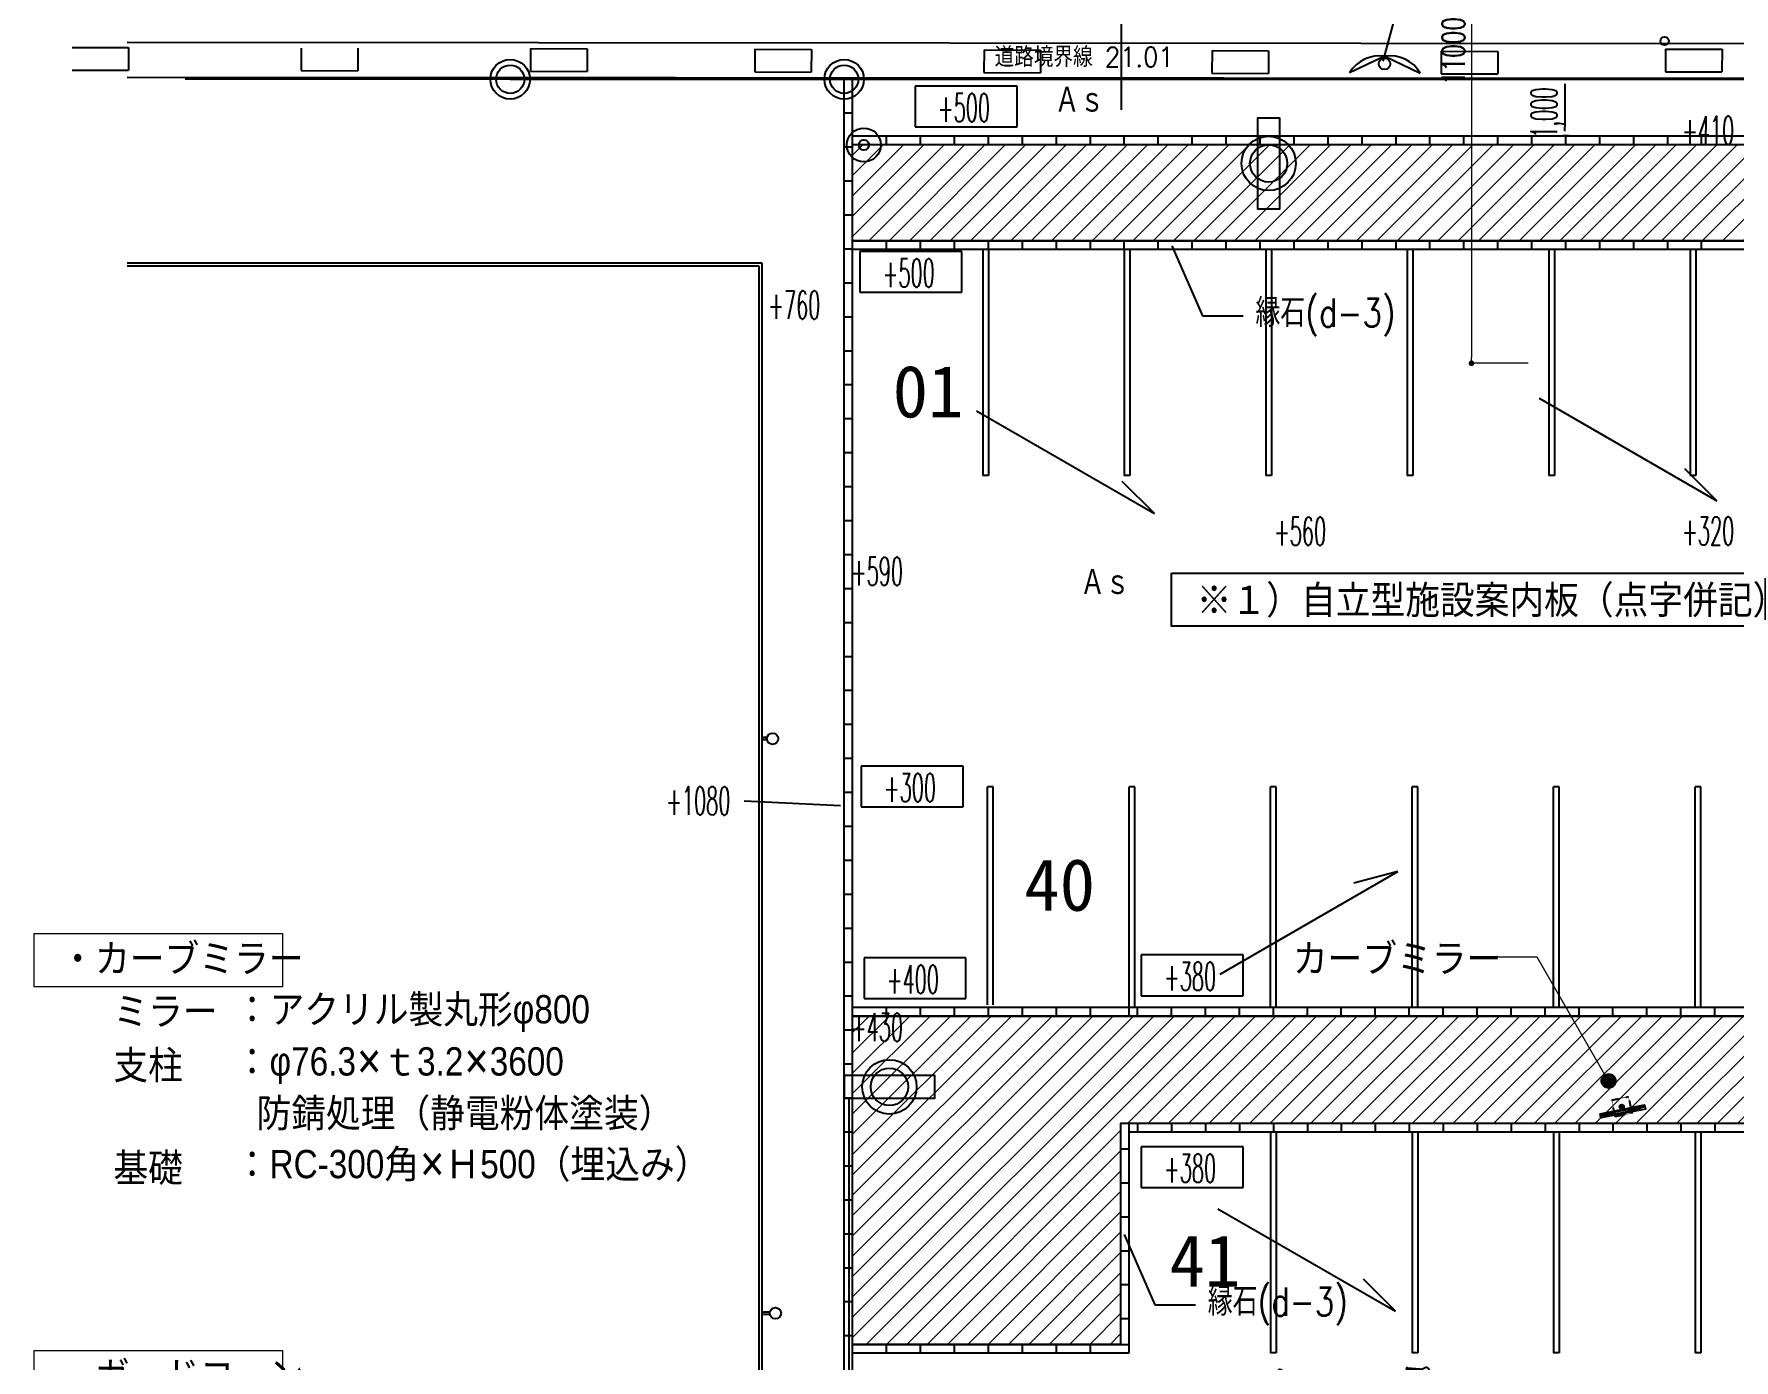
# Model space of a CAD drawing. Header units: millimetres. Extents: x 3721 to 423725, y 3529 to 115772.
# Drawn here: x 6511 to 36546, y 70387 to 93812 of the extents above; entities that cross this region are included whole.
import ezdxf
from ezdxf.enums import TextEntityAlignment as Align

# ---------------------------------------------------------------- set-up
doc = ezdxf.new("R2010")
doc.units = ezdxf.units.MM
doc.header["$LTSCALE"] = 0.2
doc.header["$PDMODE"] = 1
doc.linetypes.add('HIDDEN', pattern=[0.375, 0.25, -0.125])
doc.layers.get('Defpoints').update_dxf_attribs({"color": 40})
for name, color, linetype in [('0-1', 7, 'Continuous'), ('92 設備記述', 3, 'Continuous'), ('A_緑地', 3, 'Continuous'), ('歩行者通路', 1, 'Continuous')]:
    doc.layers.add(name, color=color, linetype=linetype)
doc.layers.add('A_寸法', color=1, linetype='Continuous', lineweight=9, true_color=0xff0000)
doc.layers.add('改修記述', color=1, linetype='Continuous', lineweight=9, true_color=0xff0000)
doc.styles.add('Dim', font='simplex.shx', dxfattribs={"width": 0.7, "bigfont": 'extfont2.shx'})
doc.styles.get("Standard").update_dxf_attribs({"font": 'simplex.shx', "width": 0.8, "height": 700, "bigfont": 'extfont2.shx'})
doc.styles.add('Standard-A', font='romans.shx', dxfattribs={"bigfont": 'extfont2.shx'})
doc.styles.add('ゴシック', font='MS Gothic.ttf', dxfattribs={"height": 4})
doc.styles.add('スタイル1', font='MS PGothic.ttf')
doc.dimstyles.new('1-200', dxfattribs={"dimscale": 200, "dimtxt": 3, "dimasz": 1, "dimexe": 1, "dimexo": 1, "dimgap": 1, "dimtad": 1, "dimdec": 0, "dimtxsty": 'Dim', "dimblk": 'DOT', "dimcen": 2.5, "dimadec": 0, "dimazin": 0, "dimtfac": 1, "dimtdec": 0, "dimtix": 1, "dimtmove": 2, "dimatfit": 3, "dimldrblk": '引出線', "dimfxl": 1, "dimlwd": -1, "dimlwe": -1, "dimarcsym": 0})

# ---------------------------------------------------------------- blocks, each defined once
blk = doc.blocks.new('_Dot')
at = {"color": 0, "linetype": 'ByBlock', "lineweight": -2}
blk.add_line((-0.5, 0), (-1, 0), dxfattribs=at)
at = {"color": 0, "linetype": 'ByBlock', "const_width": 0.5}
blk.add_lwpolyline([(-0.25, 0, 1), (0.25, 0, 1)], format="xyb", close=True, dxfattribs=at)
blk = doc.blocks.new('*D6')
at = {"layer": 'A_寸法', "color": 0, "transparency": 16777216}
for p, q in [((32908, 99026), (31908, 99026)), ((31908, 98926), (31908, 88096)), ((32908, 87996), (31908, 87996))]:
    blk.add_line(p, q, dxfattribs=at)
at = {"layer": 'Defpoints', "color": 0, "transparency": 16777216}
for p in [(32908, 99026), (31908, 87996), (32908, 87996)]:
    blk.add_point(p, dxfattribs=at)
at = {"layer": 'A_寸法', "color": 0, "transparency": 16777216, "xscale": 100, "yscale": 100, "zscale": 100}
for p, rotation in [((31908, 99026), 90), ((31908, 87996), 270)]:
    blk.add_blockref('_Dot', p, dxfattribs=dict(at, rotation=rotation))
at = {"layer": 'A_寸法', "color": 0, "transparency": 16777216, "insert": (31588, 93511), "char_height": 400, "attachment_point": 5, "rotation": 90, "style": 'Dim'}
blk.add_mtext('11000', dxfattribs=at)
blk = doc.blocks.new('引出線')
at = {"color": 0, "linetype": 'ByBlock'}
for points in [[(0, 0), (-1.96, -0.4)], [(-1, 0), (0, 0)]]:
    blk.add_lwpolyline(points, dxfattribs=at)
blk = doc.blocks.new('4t-軌跡(CAD素材.com)')
at = {"color": 0, "linetype": 'ByBlock', "lineweight": -2}
for points in [[(-1178, -57, -0.414214), (-1108, -63), (-1084, -91), (-1289, -266), (-1313, -237, -0.414214), (-1307, -167), (-1069, 36)], [(-1072, 73), (-1250, -79, 0.35306), (-1254, -122)], [(-895, 114, 0.229177), (-791, 128, 0.161352), (-738, 183, 0.462693), (-766, 252, 0.123005), (-803, 257, 0.073021), (-842, 249, 0.114055), (-899, 212, 0.06842), (-916, 189)], [(1122, 73), (1300, -79, -0.201982), (1310, -104, -0.201982)], [(-286, -102), (-591, -160, 0.232441), (-613, -174), (-611, -190, 0.326592), (-597, -202), (-263, -142)], [(255, -101), (-286, -102, 0.413178), (-296, -112), (-296, -131, 0.414075), (-286, -141), (313, -143)], [(-771, -411, -0.048483), (-606, -351, -0.035302), (-435, -322), (-324, -311), (24, -303)], [(-580, -443), (-577, -460, -0.009806), (-577, -464), (-566, -555, -0.026658), (-558, -661), (-554, -1311, -0.863499), (-615, -1311)], [(-396, -394), (-387, -460, -0.009806), (-386, -464), (-375, -555, -0.026658), (-367, -661), (-364, -1311, -0.863499), (-425, -1311), (-428, -661, 0.026658), (-436, -555), (-447, -464, 0.009806), (-448, -460), (-457, -394)], [(-167, -401), (-163, -1311, -0.863499), (-224, -1311), (-228, -401)], [(-5, -404), (-5, -1311, 0.916739), (55, -1312), (55, -405)], [(820, -411, 0.048483), (656, -351, 0.072441), (576, -322), (374, -311), (24, -303)], [(217, -401), (213, -1311, 0.863499), (274, -1311), (278, -401)], [(446, -394), (437, -460, 0.009806), (436, -464), (425, -555, 0.026658), (418, -661), (414, -1311, 0.863499), (475, -1311), (478, -661, -0.026658), (486, -555), (497, -464, -0.009806), (498, -460), (507, -394)], [(630, -443), (627, -460, 0.009806), (626, -464), (615, -555, 0.026658), (608, -661), (604, -1311, 0.863499), (665, -1311)]]:
    blk.add_lwpolyline(points, format="xyb", dxfattribs=at)
for points in [[(-839, -425), (-1078, 55, -0.894639), (-1052, 68), (-812, -412, -0.860059)], [(888, -425), (1128, 55, 0.894639), (1101, 68), (861, -412, 0.860059)], [(666, -174, 0.368144), (658, -164), (267, -86, 0.441111), (255, -95), (253, -123, 0.389031), (262, -133), (655, -209, 0.460556), (666, -200)], [(1154, -131), (1149, -168), (1415, -207), (1421, -170, 0.414214), (1378, -114), (1211, -89, 0.414214)], [(1150, -1784, -0.414214), (1155, -1789), (1155, -8485), (-1105, -8485), (-1105, -1789, -0.414214), (-1100, -1784)]]:
    blk.add_lwpolyline(points, format="xyb", close=True, dxfattribs=at)
for points in [[(-1061, 75), (-952, 144)], [(-1043, 51), (-939, 117)], [(-936, 110), (-902, 134), (-795, 187)], [(962, -210), (915, -155), (908, -147), (900, -140), (893, -132), (885, -125), (877, -118), (868, -111), (859, -104), (850, -98), (840, -92), (830, -86), (819, -80), (808, -74), (796, -69), (784, -64), (771, -59), (757, -54), (742, -49), (727, -45), (710, -41), (693, -37), (674, -34), (654, -30), (417, -5), (389, -4), (361, -3), (332, -2), (301, -1), (269, 0), (236, 0), (200, 0), (25, 0), (-25, 0), (-70, 0), (-111, 1), (-150, 0), (-186, 0), (-219, 0), (-251, -1), (-282, -2), (-311, -3), (-339, -4), (-367, -5), (-604, -30), (-624, -34), (-643, -37), (-661, -41), (-677, -45), (-693, -49), (-707, -54), (-721, -59), (-734, -64), (-746, -69), (-758, -74), (-770, -80), (-780, -86), (-790, -92), (-800, -98), (-810, -104), (-818, -111), (-827, -118), (-835, -125), (-843, -132), (-851, -140), (-858, -147), (-865, -155), (-872, -163), (-911, -213)], [(1277, -99), (1119, 36)], [(-925, -252), (-929, -260), (-934, -272), (-939, -284), (-943, -297), (-948, -311), (-953, -326), (-957, -341), (-962, -358), (-966, -375), (-970, -393), (-975, -412), (-979, -432), (-983, -452), (-987, -472), (-990, -491), (-994, -511), (-997, -530), (-1000, -549), (-1003, -568), (-1005, -587), (-1008, -606), (-1010, -625), (-1012, -645), (-1014, -665), (-1016, -685), (-1018, -707), (-1020, -729), (-1021, -752), (-1023, -777), (-1024, -803), (-1026, -830), (-1027, -860), (-1028, -890), (-1030, -923), (-1030, -937)], [(-940, -288), (-924, -292), (-910, -293), (-905, -293)], [(-894, -247), (-842, -194), (-781, -146), (-731, -114), (-709, -100), (-702, -91), (-700, -79), (-701, -63), (-703, -53)], [(-875, -285), (-847, -262), (-839, -255), (-830, -248), (-821, -242), (-813, -235), (-804, -229), (-795, -223), (-786, -217), (-776, -212), (-767, -206), (-756, -200), (-746, -194), (-734, -189), (-722, -183), (-709, -178), (-696, -172), (-681, -167), (-665, -162), (-648, -157), (-631, -152), (-612, -147), (-594, -142), (-575, -137), (-376, -86), (-352, -83), (-328, -81), (-303, -79), (-276, -77), (-247, -75), (-215, -74), (-178, -73), (-137, -72), (-90, -71), (-37, -70), (25, -69)], [(-792, -412), (-794, -409), (-797, -404), (-799, -400), (-801, -396), (-803, -392), (-805, -389), (-806, -386), (-808, -382), (-809, -379), (-810, -376), (-811, -372), (-812, -369), (-814, -366), (-815, -362), (-816, -359), (-817, -355), (-818, -352), (-819, -348), (-820, -344), (-821, -341), (-822, -337), (-822, -334), (-823, -330), (-824, -327), (-824, -324), (-825, -320), (-825, -317), (-826, -313), (-826, -310), (-827, -306), (-827, -302), (-827, -298), (-828, -293), (-828, -286), (-828, -279), (-828, -270), (-827, -259), (-827, -246)], [(-746, -195), (-755, -171), (-761, -152), (-767, -136)], [(361, -3), (361, -27), (25, -26), (-311, -27), (-311, -3)], [(924, -286), (915, -276), (906, -269), (897, -262), (888, -255), (880, -248), (871, -242), (862, -235), (854, -229), (845, -223), (835, -217), (826, -212), (816, -206), (806, -200), (795, -194), (784, -189), (772, -183), (759, -178), (745, -172), (731, -167), (715, -162), (531, -101), (511, -97), (491, -94), (470, -91), (448, -88), (426, -86), (402, -83), (378, -81), (353, -79), (326, -77), (297, -75), (265, -74), (228, -73), (187, -72), (141, -71), (87, -70), (25, -69)], [(944, -247), (892, -194), (831, -146), (780, -114), (758, -100), (752, -91), (750, -79), (751, -63), (753, -53)], [(796, -195), (805, -171), (811, -152), (817, -136)], [(841, -412), (843, -409), (847, -404), (849, -400), (851, -396), (853, -392), (854, -389), (856, -386), (857, -382), (859, -379), (860, -376), (861, -372), (862, -369), (863, -366), (864, -362), (866, -359), (867, -355), (868, -352), (869, -348), (870, -344), (870, -341), (871, -337), (872, -334), (873, -330), (873, -327), (874, -324), (875, -320), (875, -317), (875, -313), (876, -310), (876, -306), (877, -302), (877, -298), (877, -293), (878, -286), (878, -279), (877, -270), (877, -259), (876, -246)], [(942, -412), (945, -397), (947, -384), (950, -374), (952, -366), (953, -359), (955, -353), (956, -348), (957, -344), (958, -340), (960, -337), (961, -333), (962, -330), (963, -327), (965, -324), (966, -321), (967, -319), (968, -316), (969, -314), (971, -312), (972, -310), (973, -308), (974, -306), (975, -304), (976, -302), (978, -301), (979, -299), (980, -297), (982, -296), (983, -294), (985, -292), (987, -290), (990, -288)], [(975, -252), (979, -260), (984, -272), (989, -284), (993, -297), (998, -311), (1003, -326), (1007, -341), (1012, -358), (1016, -375), (1020, -393), (1025, -412), (1029, -432), (1033, -452), (1037, -472), (1040, -491), (1044, -511), (1047, -530), (1050, -549), (1053, -568), (1055, -587), (1058, -606), (1060, -625), (1062, -645), (1064, -665), (1066, -685), (1068, -707), (1070, -729), (1071, -752), (1073, -777), (1074, -803), (1076, -830), (1077, -860), (1078, -890), (1080, -923), (1080, -937)], [(-983, -1230), (-994, -1008), (-991, -860), (-979, -673), (-964, -518), (-958, -478), (-955, -471), (-950, -468), (-937, -468), (-928, -476), (-915, -489), (-911, -497), (-908, -505), (-904, -522), (-903, -575), (-904, -616), (-905, -651), (-907, -711), (-917, -890), (-919, -938)], [(-888, -491), (-894, -476), (-900, -464), (-905, -453), (-909, -443), (-913, -434), (-916, -426), (-920, -419), (-923, -412), (-926, -405), (-929, -398), (-932, -391), (-936, -383), (-941, -374), (-946, -365), (-952, -355), (-959, -344)], [(-902, -937), (-902, -936), (-900, -905), (-899, -875), (-897, -846), (-896, -820), (-895, -795), (-894, -771), (-893, -749), (-892, -727), (-892, -707), (-891, -687), (-890, -668), (-890, -649), (-889, -631), (-888, -613), (-888, -595), (-887, -579), (-887, -563), (-887, -548), (-887, -534), (-887, -521), (-887, -509), (-887, -498), (-888, -488), (-889, -477), (-889, -467), (-890, -458), (-890, -451), (-890, -444), (-890, -436)], [(-851, -469), (-855, -471), (-888, -491)], [(-888, -490), (-863, -528)], [(-811, -414), (-811, -414), (-624, -400), (-530, -364), (-510, -416), (-625, -460), (-638, -430), (-788, -438), (-813, -456), (-822, -466), (-833, -535), (-826, -591), (-844, -601), (-871, -594), (-873, -577), (-846, -442), (-838, -427), (-837, -427)], [(-828, -580), (-813, -601), (-785, -644), (-764, -679), (-749, -708), (-738, -731), (-731, -752), (-726, -771), (-722, -789), (-718, -807), (-715, -826), (-712, -845), (-710, -864), (-708, -883), (-707, -903), (-707, -924), (-706, -1622)], [(24, -319), (-55, -321), (-127, -322), (-190, -323), (-247, -325), (-298, -326), (-343, -328), (-384, -329), (-421, -331), (-455, -333), (-486, -335), (-515, -337), (-543, -352), (-563, -356), (-583, -360), (-603, -365), (-622, -370), (-641, -375), (-660, -381), (-679, -387), (-697, -394), (-716, -401), (-733, -408)], [(26, -319), (105, -321), (177, -322), (240, -323), (297, -325), (348, -326), (393, -328), (434, -329), (471, -331), (505, -333), (536, -335), (565, -337), (592, -352), (613, -356), (633, -360), (653, -365), (672, -370), (691, -375), (710, -381), (728, -387), (747, -394), (765, -401), (784, -408)], [(861, -414), (861, -414), (674, -400), (580, -364), (560, -416), (674, -460), (687, -430), (838, -438), (863, -456), (872, -466), (883, -535), (876, -591), (894, -601), (921, -594), (923, -577), (896, -442), (887, -427), (887, -427)], [(878, -575), (859, -604), (832, -645), (812, -680), (798, -708), (788, -731), (781, -752), (776, -771), (771, -789), (768, -807), (765, -826), (762, -845), (760, -864), (758, -883), (757, -903), (756, -924), (756, -1622)], [(821, -411), (822, -411), (822, -412), (823, -412), (824, -412), (824, -412), (824, -412), (825, -412), (825, -412), (825, -412), (826, -412), (826, -412)], [(901, -469), (905, -471), (938, -491)], [(937, -491), (912, -526)], [(952, -937), (952, -936), (950, -905), (949, -875), (948, -846), (946, -820), (945, -795), (944, -771), (943, -749), (942, -727), (942, -707), (941, -687), (940, -668), (940, -649), (939, -631), (938, -613), (938, -595), (937, -579), (937, -563), (937, -548), (937, -534), (937, -521), (937, -509), (938, -498), (938, -488), (939, -477), (939, -467), (940, -458), (940, -451), (940, -444), (940, -436)], [(938, -491), (944, -476), (950, -464), (954, -453), (959, -443), (963, -434), (966, -426), (969, -419), (973, -412), (976, -405), (979, -398), (982, -391), (986, -383), (990, -374), (996, -365), (1001, -355), (1008, -344)], [(1032, -1230), (1043, -1008), (1041, -860), (1029, -673), (1014, -518), (1007, -478), (1004, -471), (1000, -468), (987, -468), (977, -476), (965, -489), (960, -497), (957, -505), (954, -522), (952, -575), (954, -616), (955, -651), (956, -711), (966, -890), (969, -938)], [(-1030, -937), (-1031, -979), (-1032, -1021), (-1033, -1066), (-1035, -1114), (-1035, -1378), (-1032, -1471), (-1030, -1579), (-999, -1489), (-988, -1448), (-974, -1392), (-963, -1343), (-954, -1300), (-946, -1263), (-940, -1229), (-935, -1197), (-930, -1167), (-925, -1138), (-921, -1110), (-917, -1082), (-914, -1054), (-911, -1026), (-908, -998), (-905, -968), (-903, -937)], [(1080, -937), (1081, -979), (1082, -1021), (1083, -1066), (1085, -1114), (1085, -1378), (1082, -1471), (1080, -1579), (1049, -1489), (1038, -1448), (1024, -1392), (1013, -1343), (1004, -1300), (996, -1263), (990, -1229), (985, -1197), (980, -1167), (975, -1138), (971, -1110), (967, -1082), (964, -1054), (961, -1026), (958, -998), (955, -968), (953, -937)], [(-1031, -1890), (-1031, -1784)], [(-891, -1579), (-1030, -1579), (-871, -1622), (-871, -1784)], [(-991, -1890), (-991, -1784)], [(-871, -1622), (921, -1622), (1080, -1579), (941, -1579)], [(921, -1622), (921, -1784)], [(1041, -1890), (1041, -1784)], [(1081, -1890), (1081, -1784)], [(-1105, -1890), (1155, -1890)], [(-1035, -1890), (-1035, -8414), (1085, -8414), (1085, -1890)]]:
    blk.add_lwpolyline(points, dxfattribs=at)
for points in [[(-765, 197), (-895, 114), (-902, 109), (-906, 99), (-914, 95), (-936, 110), (-960, 161), (-930, 182), (-787, 238), (-775, 239), (-766, 235), (-758, 210), (-760, 199)], [(1060, -8389), (1060, -1915), (-1010, -1915), (-1010, -8389)]]:
    blk.add_lwpolyline(points, close=True, dxfattribs=at)
at = {"layer": 'Defpoints', "color": 5}
for points in [[(-872, -1285), (-872, -1185)], [(923, -1285), (923, -1185)], [(-822, -1235), (-922, -1235)], [(973, -1235), (873, -1235)], [(-755, -6095), (-855, -6095)], [(-805, -6145), (-805, -6045)], [(905, -6095), (805, -6095)], [(855, -6145), (855, -6045)]]:
    blk.add_lwpolyline(points, dxfattribs=at)
for centre in [(-872, -1235), (923, -1235), (-805, -6095), (855, -6095)]:
    blk.add_circle(centre, 30, dxfattribs=at)

msp = doc.modelspace()

# ---------------------------------------------------------------- hatches: boundary and pattern name
h = msp.add_hatch(color=2)
h.dxf.hatch_style = 1
h.paths.add_polyline_path([(34970.2, 74870.4), (34965.7, 74892.9), (34181.2, 74736.1), (34185.7, 74713.5)])
h.paths.add_polyline_path([(34185.7, 74713.5, 0.0796314), (34970.2, 74870.4)], flags=0)
h = msp.add_hatch(color=2)
h.dxf.hatch_style = 1
h.paths.add_polyline_path([(34602, 74861.8, 1), (34526, 74861.8, 1)])
at = {"layer": 'A_緑地', "lineweight": 5}
h = msp.add_hatch(dxfattribs=at)
h.set_pattern_fill('ANSI31', color=8, scale=80)
h.set_pattern_definition([(45, (-1483.72, -3346.7), (-179.6051, 179.6051), [])])
h.paths.add_polyline_path([(20974.5, 90159.2), (40974.5, 90159.2), (40974.5, 86159.2), (42824.5, 86159.2, 0.4142161), (43174.5, 86509.2), (43174.4, 91009.4, 0.4142129), (42324.4, 91859.4), (20974.5, 91859.2)])
h.paths.add_polyline_path([(41882.5, 87424.5), (42582.4, 87424.5), (42582.4, 91284.5), (41882.5, 91284.5)], flags=16)
h = msp.add_hatch(dxfattribs=at)
h.set_pattern_fill('ANSI31', color=8, scale=80)
h.set_pattern_definition([(45, (45361.3, -4331.48), (-179.6051, 179.6051), [])])
h.paths.add_polyline_path([(43257.9, 76462.2), (20974.5, 76462.2), (20974.5, 70662.2), (25707.9, 70662.2), (25707.9, 74562.2), (43257.9, 74562.2)])
at = {"layer": '改修記述'}
h = msp.add_hatch(color=256, dxfattribs=at)
h.dxf.hatch_style = 1
h.paths.add_polyline_path([(34461.2, 75314.8, 1), (34199.4, 75314.8, 1)])

# ---------------------------------------------------------------- linework, layer by layer
at = {"color": 2}
msp.add_lwpolyline([(34181.2, 74736.1), (34965.7, 74892.9), (34970.2, 74870.4), (34185.7, 74713.5)], close=True, dxfattribs=at)
at = {"color": 8}
msp.add_lwpolyline([(34181.2, 74736.1), (34965.7, 74892.9), (34980.1, 74820.6), (34195.6, 74663.8)], close=True, dxfattribs=at)
at = {"color": 8, "linetype": 'HIDDEN', "ltscale": 5}
msp.add_lwpolyline([(34387.5, 74979.5), (34681.6, 75038.3), (34740.5, 74744.1), (34446.3, 74685.3)], close=True, dxfattribs=at)
at = {"color": 2}
msp.add_circle((34564, 74861.8), 38, dxfattribs=at)
msp.add_arc((34088.7, 77239.2), 2527.5, 272.19961, 290.41134, dxfattribs=at)
at = {"layer": '0-1', "color": 8, "linetype": 'Continuous'}
for p, q in [((7183.5, 93576), (8183.5, 93573.2)), ((8158, 93669), (95278.5, 93596.6)), ((8183.5, 93573.2), (8182.4, 93173.2)), ((11234.1, 93564.7), (11232.9, 93164.7)), ((12234.1, 93561.9), (12232.9, 93161.9)), ((15284.6, 93553.4), (15283.5, 93153.4)), ((15284.6, 93553.4), (16284.6, 93550.6)), ((16284.6, 93550.6), (16283.5, 93150.6)), ((19245.1, 93542.3), (19244, 93142.3)), ((19245.1, 93542.3), (20245.1, 93539.5)), ((20245.1, 93539.5), (20244, 93139.5)), ((20245.1, 93539.5), (20244, 93139.5)), ((23295.6, 93531), (23294.5, 93131)), ((23295.6, 93531), (24295.6, 93528.2)), ((24295.6, 93528.2), (24294.5, 93128.2)), ((27323.7, 93519.8), (27322.6, 93119.8)), ((27323.7, 93519.8), (28323.7, 93517)), ((28323.7, 93517), (28322.5, 93117)), ((30378.4, 93418.2), (29752.1, 93124.7)), ((30378.4, 93418.2), (31003.2, 93121.2)), ((31374.2, 93508.5), (31373.1, 93108.5)), ((31374.2, 93508.5), (32374.2, 93505.7)), ((32374.2, 93505.7), (32373.1, 93105.7)), ((35334.8, 93545.4), (35333.7, 93145.4)), ((35334.8, 93545.4), (36334.8, 93542.6)), ((36334.8, 93542.6), (36333.7, 93142.6)), ((7182.4, 93176), (8182.4, 93173.2)), ((11232.9, 93164.7), (12232.9, 93161.9)), ((15283.5, 93153.4), (16283.5, 93150.6)), ((19244, 93142.3), (20244, 93139.5)), ((23294.5, 93131), (24294.5, 93128.2)), ((27322.6, 93119.8), (28322.5, 93117)), ((35333.7, 93145.4), (36333.7, 93142.6)), ((8158, 93050.6), (95278.5, 92994.7)), ((20974.4, 93011.5), (20824.4, 93011.5)), ((20974.5, 30314.7), (20974.5, 93012.2)), ((23878.6, 92889.6), (22078.6, 92889.6)), ((22078.6, 92889.6), (22078.6, 92169.6)), ((23878.6, 92169.6), (23878.6, 92889.6)), ((31373.1, 93108.5), (32373.1, 93105.7)), ((33643.3, 93014.8), (33519.3, 93014.8)), ((33555.3, 92934.8), (33555.3, 92854.8)), ((33555.3, 92854.8), (33555.3, 92174.8)), ((20974.4, 92411.5), (20824.4, 92411.5)), ((20974.5, 92012.2), (42324.4, 92012.4)), ((21574.5, 91862.2), (21574.5, 92012.2)), ((22078.6, 92169.6), (23878.6, 92169.6)), ((22174.5, 91862.2), (22174.5, 92012.2)), ((22774.5, 91862.2), (22774.5, 92012.2)), ((23374.5, 91862.2), (23374.5, 92012.2)), ((23974.5, 91862.2), (23974.5, 92012.2)), ((24574.5, 91862.2), (24574.5, 92012.2)), ((25174.5, 91862.3), (25174.5, 92012.3)), ((25774.5, 91862.3), (25774.5, 92012.3)), ((26374.5, 91862.3), (26374.5, 92012.3)), ((26974.5, 91862.3), (26974.5, 92012.3)), ((27574.5, 91862.3), (27574.5, 92012.3)), ((28174.5, 91862.3), (28174.5, 92012.3)), ((28774.5, 91862.3), (28774.5, 92012.3)), ((29374.5, 91862.3), (29374.5, 92012.3)), ((29974.5, 91862.3), (29974.5, 92012.3)), ((30574.5, 91862.3), (30574.5, 92012.3)), ((31174.5, 91862.3), (31174.5, 92012.3)), ((31774.5, 91862.3), (31774.5, 92012.3)), ((32374.5, 91862.3), (32374.5, 92012.3)), ((32974.5, 91862.3), (32974.5, 92012.3)), ((33635.3, 92014.8), (33519.3, 92014.8)), ((33555.3, 92094.8), (33555.3, 92174.8)), ((33574.5, 91862.3), (33574.5, 92012.3)), ((34174.5, 91862.3), (34174.5, 92012.3)), ((34774.5, 91862.3), (34774.5, 92012.3)), ((35374.5, 91862.3), (35374.5, 92012.3)), ((35974.5, 91862.3), (35974.5, 92012.3)), ((20974.4, 91811.5), (20824.4, 91811.5)), ((20974.5, 91862.2), (42324.4, 91862.4)), ((20974.5, 91859.2), (20977.6, 91862.4)), ((20974.4, 91211.5), (20824.4, 91211.5)), ((20974.4, 90611.5), (20824.4, 90611.5)), ((20974.5, 90162.2), (40974.5, 90162.2)), ((21574.5, 90012.2), (21574.5, 90162.2)), ((22174.5, 90012.2), (22174.5, 90162.2)), ((22774.5, 90012.2), (22774.5, 90162.2)), ((23374.5, 90012.2), (23374.5, 90162.2)), ((23974.5, 90012.2), (23974.5, 90162.2)), ((24574.5, 90012.2), (24574.5, 90162.2)), ((25174.5, 90012.2), (25174.5, 90162.2)), ((25774.5, 90012.2), (25774.5, 90162.2)), ((26374.5, 90012.2), (26374.5, 90162.2)), ((26974.5, 90012.2), (26974.5, 90162.2)), ((27574.5, 90012.2), (27574.5, 90162.2)), ((28174.5, 90012.2), (28174.5, 90162.2)), ((28774.5, 90012.2), (28774.5, 90162.2)), ((29374.5, 90012.2), (29374.5, 90162.2)), ((29974.5, 90012.2), (29974.5, 90162.2)), ((30574.5, 90012.2), (30574.5, 90162.2)), ((31174.5, 90012.2), (31174.5, 90162.2)), ((31774.5, 90012.2), (31774.5, 90162.2)), ((32374.5, 90012.3), (32374.5, 90162.3)), ((32974.5, 90012.3), (32974.5, 90162.3)), ((33574.5, 90012.3), (33574.5, 90162.3)), ((34174.5, 90012.3), (34174.5, 90162.3)), ((34774.5, 90012.3), (34774.5, 90162.3)), ((35374.5, 90012.3), (35374.5, 90162.3)), ((35974.5, 90012.3), (35974.5, 90162.3)), ((20974.4, 90011.5), (20824.4, 90011.5)), ((20974.5, 90012.2), (40824.5, 90012.2)), ((21102.1, 89969), (21102.1, 89249)), ((22902.1, 89969), (21102.1, 89969)), ((22902.1, 89249), (22902.1, 89969)), ((23274.5, 90012.2), (23274.5, 86012.2)), ((23374.5, 90012.2), (23374.5, 86012.2)), ((25774.5, 90012.2), (25774.5, 86012.2)), ((25874.5, 90012.2), (25874.5, 86012.2)), ((26614.6, 90071.2), (27154.7, 88833)), ((28274.5, 90012.2), (28274.5, 86012.2)), ((28374.5, 90012.2), (28374.5, 86012.2)), ((30774.5, 90012.2), (30774.5, 86012.2)), ((30874.5, 90012.2), (30874.5, 86012.2)), ((33274.5, 90012.2), (33274.5, 86012.2)), ((33374.5, 90012.2), (33374.5, 86012.2)), ((35774.5, 90012.2), (35774.5, 86012.2)), ((35874.5, 90012.2), (35874.5, 86012.2)), ((19374.5, 89762.2), (8158, 89762.2)), ((19374.5, 37662.2), (19374.5, 89762.2)), ((20974.4, 89411.5), (20824.4, 89411.5)), ((21102.1, 89249), (22902.1, 89249)), ((20974.4, 88811.5), (20824.4, 88811.5)), ((27154.7, 88833), (27876.7, 88833)), ((20974.4, 88211.5), (20824.4, 88211.5)), ((20974.4, 87611.5), (20824.4, 87611.5)), ((23164, 87153.8), (26305, 85340.3)), ((33103.9, 87376.3), (36244.9, 85562.8)), ((20974.4, 87011.5), (20824.4, 87011.5)), ((20974.4, 86411.5), (20824.4, 86411.5)), ((23374.5, 86012.2), (23274.5, 86012.2)), ((26305, 85340.3), (25737.6, 85907.7)), ((25874.5, 86012.2), (25774.5, 86012.2)), ((28374.5, 86012.2), (28274.5, 86012.2)), ((30874.5, 86012.2), (30774.5, 86012.2)), ((33374.5, 86012.2), (33274.5, 86012.2)), ((36244.9, 85562.8), (35677.6, 86130.2)), ((35874.5, 86012.2), (35774.5, 86012.2)), ((20974.4, 85811.5), (20824.4, 85811.5)), ((20974.4, 85211.5), (20824.4, 85211.5)), ((20974.4, 84611.5), (20824.4, 84611.5)), ((20974.4, 84011.5), (20824.4, 84011.5)), ((20974.4, 83411.5), (20824.4, 83411.5)), ((20974.5, 82811.5), (20824.5, 82811.5)), ((20974.5, 82211.5), (20824.5, 82211.5)), ((20974.5, 81611.5), (20824.5, 81611.5)), ((19462.5, 81382.2), (19374.5, 81382.2)), ((19462.6, 81382.2), (19374.5, 81382.2)), ((19462.5, 81342.2), (19374.5, 81342.2)), ((19462.6, 81342.2), (19374.5, 81342.2)), ((20974.5, 81011.5), (20824.5, 81011.5)), ((21124.6, 80877.4), (21124.6, 80157.4)), ((22924.6, 80877.4), (21124.6, 80877.4)), ((22924.6, 80157.4), (22924.6, 80877.4)), ((23457.9, 80512.2), (23357.9, 80512.2)), ((23357.9, 76662.2), (23357.9, 80512.2)), ((23457.9, 76662.2), (23457.9, 80512.2)), ((25957.9, 80512.2), (25857.9, 80512.2)), ((25857.9, 76662.2), (25857.9, 80512.2)), ((25957.9, 76612.2), (25957.9, 80512.2)), ((28457.9, 80512.2), (28357.9, 80512.2)), ((28357.9, 76612.2), (28357.9, 80512.2)), ((28457.9, 76612.2), (28457.9, 80512.2)), ((30957.9, 80512.2), (30857.9, 80512.2)), ((30857.9, 76612.2), (30857.9, 80512.2)), ((30957.9, 76612.2), (30957.9, 80512.2)), ((33457.9, 80512.2), (33357.9, 80512.2)), ((33357.9, 76612.2), (33357.9, 80512.2)), ((33457.9, 76612.2), (33457.9, 80512.2)), ((35957.9, 80512.2), (35857.9, 80512.2)), ((35857.9, 76612.2), (35857.9, 80512.2)), ((35957.9, 76612.2), (35957.9, 80512.2)), ((20761.4, 80179.3), (19057.1, 80257.2)), ((20974.5, 80411.5), (20824.5, 80411.5)), ((21124.6, 80157.4), (22924.6, 80157.4)), ((20974.5, 79811.5), (20824.5, 79811.5)), ((20974.5, 79211.5), (20824.5, 79211.5)), ((27466.3, 77202.9), (30607.4, 79016.4)), ((30607.4, 79016.4), (29832.3, 78808.7)), ((20974.5, 78611.5), (20824.5, 78611.5)), ((20974.3, 78011.5), (20824.3, 78011.5)), ((21175.3, 77492.2), (21175.3, 76772.2)), ((22975.3, 77492.2), (21175.3, 77492.2)), ((22975.3, 76772.2), (22975.3, 77492.2)), ((27873.7, 77542.9), (26073.7, 77542.9)), ((26073.7, 77542.9), (26073.7, 76822.9)), ((27873.7, 76822.9), (27873.7, 77542.9)), ((20974.3, 77411.5), (20824.3, 77411.5)), ((20974.3, 76811.5), (20824.3, 76811.5)), ((25857.9, 76612.2), (20974.5, 76612.2)), ((21175.3, 76772.2), (22975.3, 76772.2)), ((21574.5, 76462.2), (21574.5, 76612.2)), ((22174.5, 76462.2), (22174.5, 76612.2)), ((22774.5, 76462.2), (22774.5, 76612.2)), ((23374.5, 76462.2), (23374.5, 76612.2)), ((23974.5, 76462.2), (23974.5, 76612.2)), ((24574.5, 76462.2), (24574.5, 76612.2)), ((25174.5, 76462.2), (25174.5, 76612.2)), ((25857.9, 76462.2), (25857.9, 76662.2)), ((43407.9, 76612.2), (25857.9, 76612.2)), ((26007.9, 76462.2), (26007.9, 76612.2)), ((26073.7, 76822.9), (27873.7, 76822.9)), ((26607.9, 76462.2), (26607.9, 76612.2)), ((27207.9, 76462.2), (27207.9, 76612.2)), ((27807.9, 76462.2), (27807.9, 76612.2)), ((28407.9, 76462.2), (28407.9, 76612.2)), ((29007.9, 76462.2), (29007.9, 76612.2)), ((29607.9, 76462.2), (29607.9, 76612.2)), ((30207.9, 76462.2), (30207.9, 76612.2)), ((30807.9, 76462.2), (30807.9, 76612.2)), ((31407.9, 76462.2), (31407.9, 76612.2)), ((32007.9, 76462.2), (32007.9, 76612.2)), ((32607.9, 76462.2), (32607.9, 76612.2)), ((33207.9, 76462.2), (33207.9, 76612.2)), ((33807.9, 76462.2), (33807.9, 76612.2)), ((34407.9, 76462.2), (34407.9, 76612.2)), ((35007.9, 76462.2), (35007.9, 76612.2)), ((35607.9, 76462.2), (35607.9, 76612.2)), ((36207.9, 76462.2), (36207.9, 76612.2)), ((25857.9, 76462.2), (20974.5, 76462.2)), ((43407.9, 76462.2), (25857.9, 76462.2)), ((20974.3, 76211.5), (20824.3, 76211.5)), ((20974.3, 75611.5), (20824.3, 75611.5)), ((20974.3, 75011.5), (20824.3, 75011.5)), ((20907.9, 75012.2), (20907.9, 68812.2)), ((25707.9, 74562.2), (25707.9, 70662.2)), ((43407.9, 74562.2), (25707.9, 74562.2)), ((25857.9, 70512.2), (25857.9, 74562.2)), ((26007.9, 74562.2), (26007.9, 74412.2)), ((26607.9, 74562.2), (26607.9, 74412.2)), ((27207.9, 74562.2), (27207.9, 74412.2)), ((27807.9, 74562.2), (27807.9, 74412.2)), ((28407.9, 74562.2), (28407.9, 74412.2)), ((29007.9, 74562.2), (29007.9, 74412.2)), ((29607.9, 74562.2), (29607.9, 74412.2)), ((30207.9, 74562.2), (30207.9, 74412.2)), ((30807.9, 74562.2), (30807.9, 74412.2)), ((31407.9, 74562.2), (31407.9, 74412.2)), ((32007.9, 74562.2), (32007.9, 74412.2)), ((32607.9, 74562.2), (32607.9, 74412.2)), ((33207.9, 74562.2), (33207.9, 74412.2)), ((33807.9, 74562.2), (33807.9, 74412.2)), ((34407.9, 74562.2), (34407.9, 74412.2)), ((35007.9, 74562.2), (35007.9, 74412.2)), ((35607.9, 74562.2), (35607.9, 74412.2)), ((36207.9, 74562.2), (36207.9, 74412.2)), ((20974.3, 74411.5), (20824.3, 74411.5)), ((43407.9, 74412.2), (25857.9, 74412.2)), ((28357.9, 74412.2), (28357.9, 70512.2)), ((28457.9, 74412.2), (28457.9, 70512.2)), ((30857.9, 74412.2), (30857.9, 70512.2)), ((30957.9, 74412.2), (30957.9, 70512.2)), ((33357.9, 74412.2), (33357.9, 70512.2)), ((33457.9, 74412.2), (33457.9, 70512.2)), ((35857.9, 74412.2), (35857.9, 70512.2)), ((35957.9, 74412.2), (35957.9, 70512.2)), ((25857.9, 74112.2), (25707.9, 74112.2)), ((26073.7, 74154), (26073.7, 73434)), ((27873.7, 74154), (26073.7, 74154)), ((27873.7, 73434), (27873.7, 74154)), ((20974.3, 73811.5), (20824.3, 73811.5)), ((25857.9, 73512.2), (25707.9, 73512.2)), ((26073.7, 73434), (27873.7, 73434)), ((20974.3, 73211.5), (20824.3, 73211.5)), ((27426.4, 73059.9), (30567.4, 71246.4)), ((25857.9, 72912.2), (25707.9, 72912.2)), ((20974.3, 72611.5), (20824.3, 72611.5)), ((25857.9, 72312.2), (25707.9, 72312.2)), ((20974.3, 72011.5), (20824.3, 72011.5)), ((30567.4, 71246.4), (30000.1, 71813.8)), ((25857.9, 71712.2), (25707.9, 71712.2)), ((19512.5, 71232.2), (19374.5, 71232.2)), ((19512.6, 71232.2), (19374.5, 71232.2)), ((19512.5, 71192.2), (19374.5, 71192.2)), ((19512.6, 71192.2), (19374.5, 71192.2)), ((20974.3, 71411.5), (20824.3, 71411.5)), ((25857.9, 71112.2), (25707.9, 71112.2)), ((20974.3, 70811.5), (20824.3, 70811.5)), ((20974.5, 70662.2), (25857.9, 70662.2)), ((21574.5, 70512.2), (21574.5, 70662.2)), ((22174.5, 70512.2), (22174.5, 70662.2)), ((22774.5, 70512.2), (22774.5, 70662.2)), ((23374.5, 70512.2), (23374.5, 70662.2)), ((23974.5, 70512.2), (23974.5, 70662.2)), ((24574.5, 70512.2), (24574.5, 70662.2)), ((25174.5, 70512.2), (25174.5, 70662.2)), ((20974.5, 70512.2), (25857.9, 70512.2)), ((28457.9, 70512.2), (28357.9, 70512.2)), ((30957.9, 70512.2), (30857.9, 70512.2)), ((33457.9, 70512.2), (33357.9, 70512.2)), ((35957.9, 70512.2), (35857.9, 70512.2))]:
    msp.add_line(p, q, dxfattribs=at)
at = {"layer": '0-1', "color": 8}
for p, q in [((14924.5, 93012.2), (9179.8, 93012.2)), ((14924.5, 93012.2), (41841.1, 93012.4)), ((20824.5, 30011.5), (20824.5, 93012.2)), ((19324.5, 89712.2), (8158, 89712.2)), ((19324.5, 37712.2), (19324.5, 89712.2))]:
    msp.add_line(p, q, dxfattribs=at)
at = {"layer": '0-1', "color": 8, "linetype": 'Continuous', "const_width": 0.004}
for points in [[(33475.9, 93014.8, 1), (33634.7, 93014.8, 1)], [(33475.9, 92014.8, 1), (33634.7, 92014.8, 1)]]:
    msp.add_lwpolyline(points, format="xyb", close=True, dxfattribs=at)
at = {"layer": '0-1', "color": 8, "linetype": 'Continuous'}
for points in [[(28124.5, 90725.6), (28524.5, 90725.6), (28524.5, 92325.6), (28124.5, 92325.6), (28124.5, 90725.6), (28124.5, 90725.6)], [(20824.5, 75412.2), (20824.5, 75012.2), (22424.5, 75012.2), (22424.5, 75412.2), (20824.5, 75412.2), (20824.5, 75412.2)]]:
    msp.add_lwpolyline(points, close=True, dxfattribs=at)
for centre, radius in [((35320.3, 93688.2), 75), ((30371, 93284.7), 100), ((21173.3, 91851.6), 300), ((21173.3, 91851.6), 90.8), ((28324.5, 91525.6), 479.7), ((28324.5, 91525.6), 329.7), ((19560.5, 81362.2), 100), ((19560.5, 81362.2), 100), ((21624.5, 75212.2), 479.7), ((21624.5, 75212.2), 329.7), ((19610.5, 71212.2), 100), ((19610.5, 71212.2), 100)]:
    msp.add_circle(centre, radius, dxfattribs=at)
at = {"layer": '0-1', "color": 8}
for centre, radius in [((14924.5, 93012.2), 350), ((14924.5, 93012.2), 250), ((20824.5, 93012.2), 350), ((20824.5, 93012.2), 250)]:
    msp.add_circle(centre, radius, dxfattribs=at)
at = {"layer": '0-1', "color": 8, "linetype": 'Continuous'}
for centre, start, end in [((30281.5, 92809.9), 80.9434, 149.2628), ((30472, 92809.4), 30.4172, 98.7366)]:
    msp.add_arc(centre, 616, start, end, dxfattribs=at)
at = {"layer": '92 設備記述', "color": 8}
for p, q in [((30348.9, 93333.1), (30928.1, 95494.5)), ((25772.6, 72601.2), (26312.7, 71363)), ((26312.7, 71363), (27034.7, 71363))]:
    msp.add_line(p, q, dxfattribs=at)
msp.add_lwpolyline([(25725.9, 92472.9), (25725.9, 100418), (26025.9, 100418)], dxfattribs=at)
at = {"layer": 'A_緑地', "color": 8}
for p, q in [((20974.5, 91859.2), (42324.4, 91859.4)), ((20974.5, 90159.2), (20974.5, 91859.2)), ((20974.5, 90159.2), (40974.5, 90159.2))]:
    msp.add_line(p, q, dxfattribs=at)
msp.add_lwpolyline([(20974.5, 76462.2), (43257.9, 76462.2), (43257.9, 74562.2), (25707.9, 74562.2), (25707.9, 70662.2), (20974.5, 70662.2), (20974.5, 76462.2)], dxfattribs=at)
at = {"layer": '改修記述'}
for p, q in [((33068.5, 77504.5), (32299.4, 77504.5)), ((34330.3, 75314.8), (33068.5, 77504.5))]:
    msp.add_line(p, q, dxfattribs=at)
for points in [[(6511, 77919), (10904.3, 77919), (10904.3, 76979.8), (6511, 76979.8)], [(6511, 70552.5), (10904.3, 70552.5), (10904.3, 69613.3), (6511, 69613.3)]]:
    msp.add_lwpolyline(points, close=True, dxfattribs=at)
msp.add_circle((34330.3, 75314.8), 130.9, dxfattribs=at)
at = {"layer": '歩行者通路'}
msp.add_lwpolyline([(26608.4, 84287.5), (37095.1, 84287.5), (37095.1, 83348), (26608.4, 83348)], close=True, dxfattribs=at)

# ---------------------------------------------------------------- block references
at = {"layer": 'Defpoints', "color": 8}
for p, rotation in [((27586.6, 69154.5), 53.99999999999999), ((29906.1, 69531.7), 36.00000000000003)]:
    msp.add_blockref('4t-軌跡(CAD素材.com)', p, dxfattribs=dict(at, rotation=rotation))

# ---------------------------------------------------------------- texts
at = {"layer": '0-1', "color": 8, "width": 0.5}
for s, height, rotation, p in [('1,000', 460, 90, (33419.3, 91980)), ('+500', 500, 359.84, (22480, 92260.6)), ('+410', 500, 359.84, (35627.5, 91863.8)), ('+500', 500, 359.84, (21503.5, 89339.9)), ('+760', 500, 359.84, (19481.7, 88778.3)), ('+560', 500, 359.84, (28418.2, 84778.6)), ('+320', 500, 359.84, (35627.5, 84783.5)), ('+590', 500, 359.84, (20943.1, 84069.3)), ('+1080', 500, 359.84, (17679.2, 80017)), ('+300', 500, 359.84, (21526, 80248.4)), ('+400', 500, 359.84, (21576.7, 76863.2)), ('+430', 500, 359.84, (20943.1, 76017.9))]:
    msp.add_text(s, height=height, rotation=rotation, dxfattribs=at).set_placement(p)
for p in [(26475.2, 76913.9), (26475.2, 73525)]:
    msp.add_text('+380', height=500, dxfattribs=at).set_placement(p)
at = {"layer": '92 設備記述', "color": 8, "style": 'Standard-A'}
for s, height, width, p in [('道路境界線 21.01', 350, 0.9, (23482.8, 93230.3)), ('Ａｓ', 500, 0.8, (24543.6, 92393.2)), ('縁石(d-3)', 500, 0.8, (28090.9, 88638.4)), ('Ａｓ', 500, 0.8, (24994.4, 83872.1)), ('縁石(d-3)', 500, 0.8, (27248.9, 71168.4))]:
    msp.add_text(s, height=height, dxfattribs=dict(at, width=width)).set_placement(p)
at = {"layer": 'Defpoints', "color": 8, "style": 'ゴシック'}
for s, p in [('01', (21682, 87038.3)), ('40', (24006.3, 78322.7)), ('41', (26571.5, 71680.3))]:
    msp.add_text(s, height=920, dxfattribs=at).set_placement(p)
at = {"layer": '改修記述', "style": 'スタイル1', "width": 0.9}
for s, p in [('※１）自立型施設案内板（点字併記）', (27054, 83816.3)), ('・カーブミラー', (6976.1, 77483)), ('カーブミラー', (28751.7, 77483)), ('：アクリル製丸形φ800', (10058.6, 76583.1)), ('ミラー', (7913.9, 76550.5)), ('支柱', (7913.9, 75596.9)), ('：φ76.3✕ｔ3.2✕3600', (10058.6, 75662.1)), ('防錆処理（静電粉体塗装）', (10441.9, 74749.2)), ('基礎', (7913.9, 73783.1)), ('：RC-300角✕Ｈ500（埋込み）', (10058.6, 73848.3)), ('・ガードコーン', (6976.1, 70116.5))]:
    msp.add_text(s, height=500, dxfattribs=at).set_placement(p, align=Align.MIDDLE_LEFT)

# ---------------------------------------------------------------- dimensions: what is measured, and where the dimension line sits
at = {"layer": 'A_寸法', "color": 8}
dim = msp.add_linear_dim(base=(31907.9, 87995.8), p1=(32907.8, 99025.8), p2=(32907.8, 87995.8), angle=270, text='11000', dimstyle='1-200', override={"dimtxt": 2, "dimasz": 0.5, "dimexe": 0, "dimexo": 0, "dimgap": 0.6}, dxfattribs=at)
dim.commit()
dim.dimension.update_dxf_attribs({"geometry": '*D6', "text_midpoint": (31587.9, 93510.8)})

doc.saveas('drawing.dxf')
